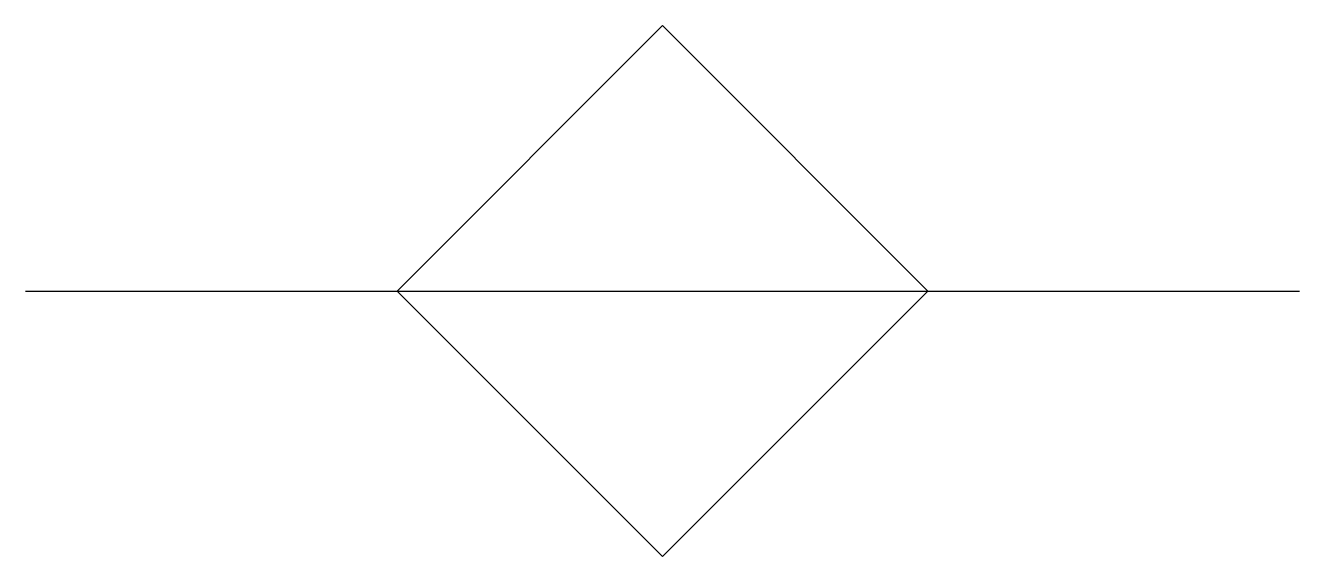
# Model space of a CAD drawing. Extents: x -3 to 3, y -1.25 to 1.25.
import ezdxf

# ---------------------------------------------------------------- set-up
doc = ezdxf.new("R2010")
doc.units = 0
doc.header["$LTSCALE"] = 0.01
doc.header["$MEASUREMENT"] = 0
doc.layers.get('0').update_dxf_attribs({"lineweight": 20})

msp = doc.modelspace()

# ---------------------------------------------------------------- linework, layer by layer
at = {"color": 0, "linetype": 'ByBlock', "lineweight": -2}
for points in [[(-1.25, 0), (0, -1.25), (1.25, 0), (0, 1.25), (-1.25, 0)], [(-3, 0), (3, 0)]]:
    msp.add_lwpolyline(points, dxfattribs=at)

doc.saveas('drawing.dxf')
